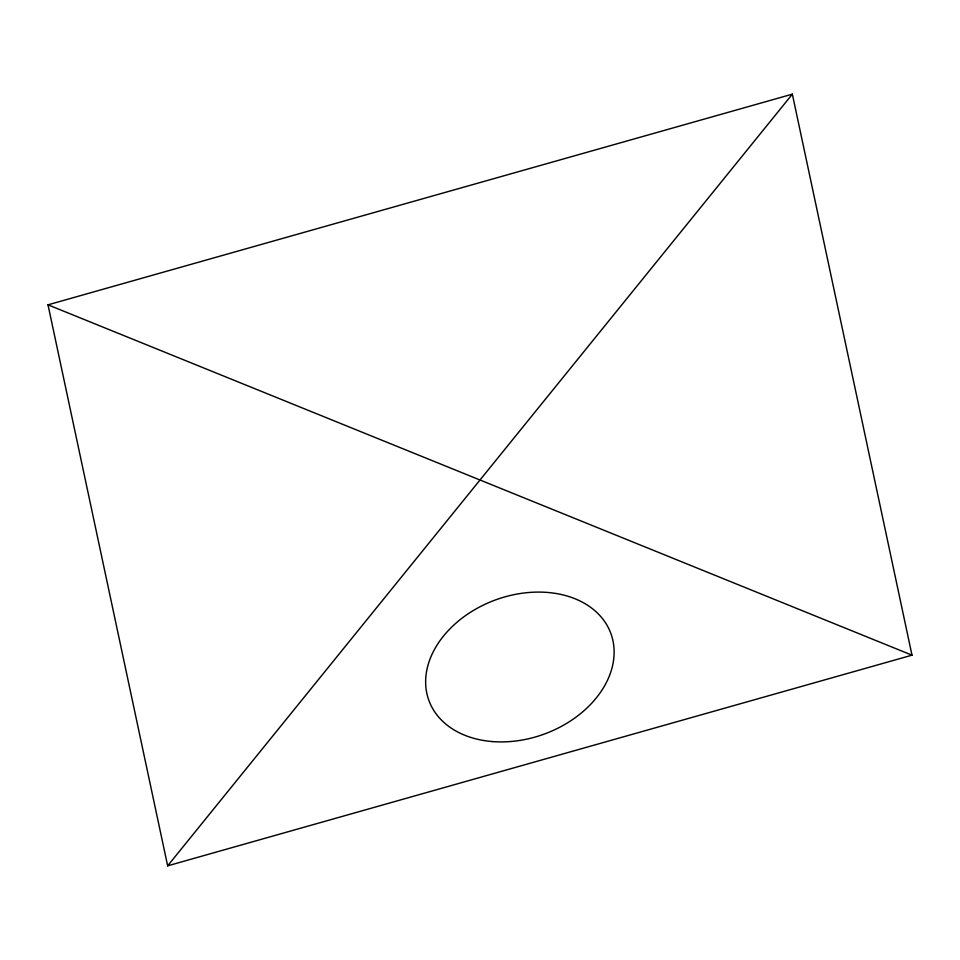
<?xml version="1.0" encoding="UTF-8"?>
<svg xmlns="http://www.w3.org/2000/svg" width="960" height="960" viewBox="0 0 960 960"><rect width="100%" height="100%" fill="white"/><g stroke="black" fill="none" stroke-linecap="round" stroke-linejoin="round"><path stroke-width="1.44" d="M167.652 865.836L792.348 94.164L912 655.176L167.652 865.836L48 304.824L792.348 94.164M48 304.824L912 655.176M492.684 741.588A96.948 71.364 -20.3 0 0 611.628 635.736A96.948 71.364 -20.3 0 0 455.34 623.688A96.948 71.364 -20.3 0 0 492.684 741.588"/></g></svg>
